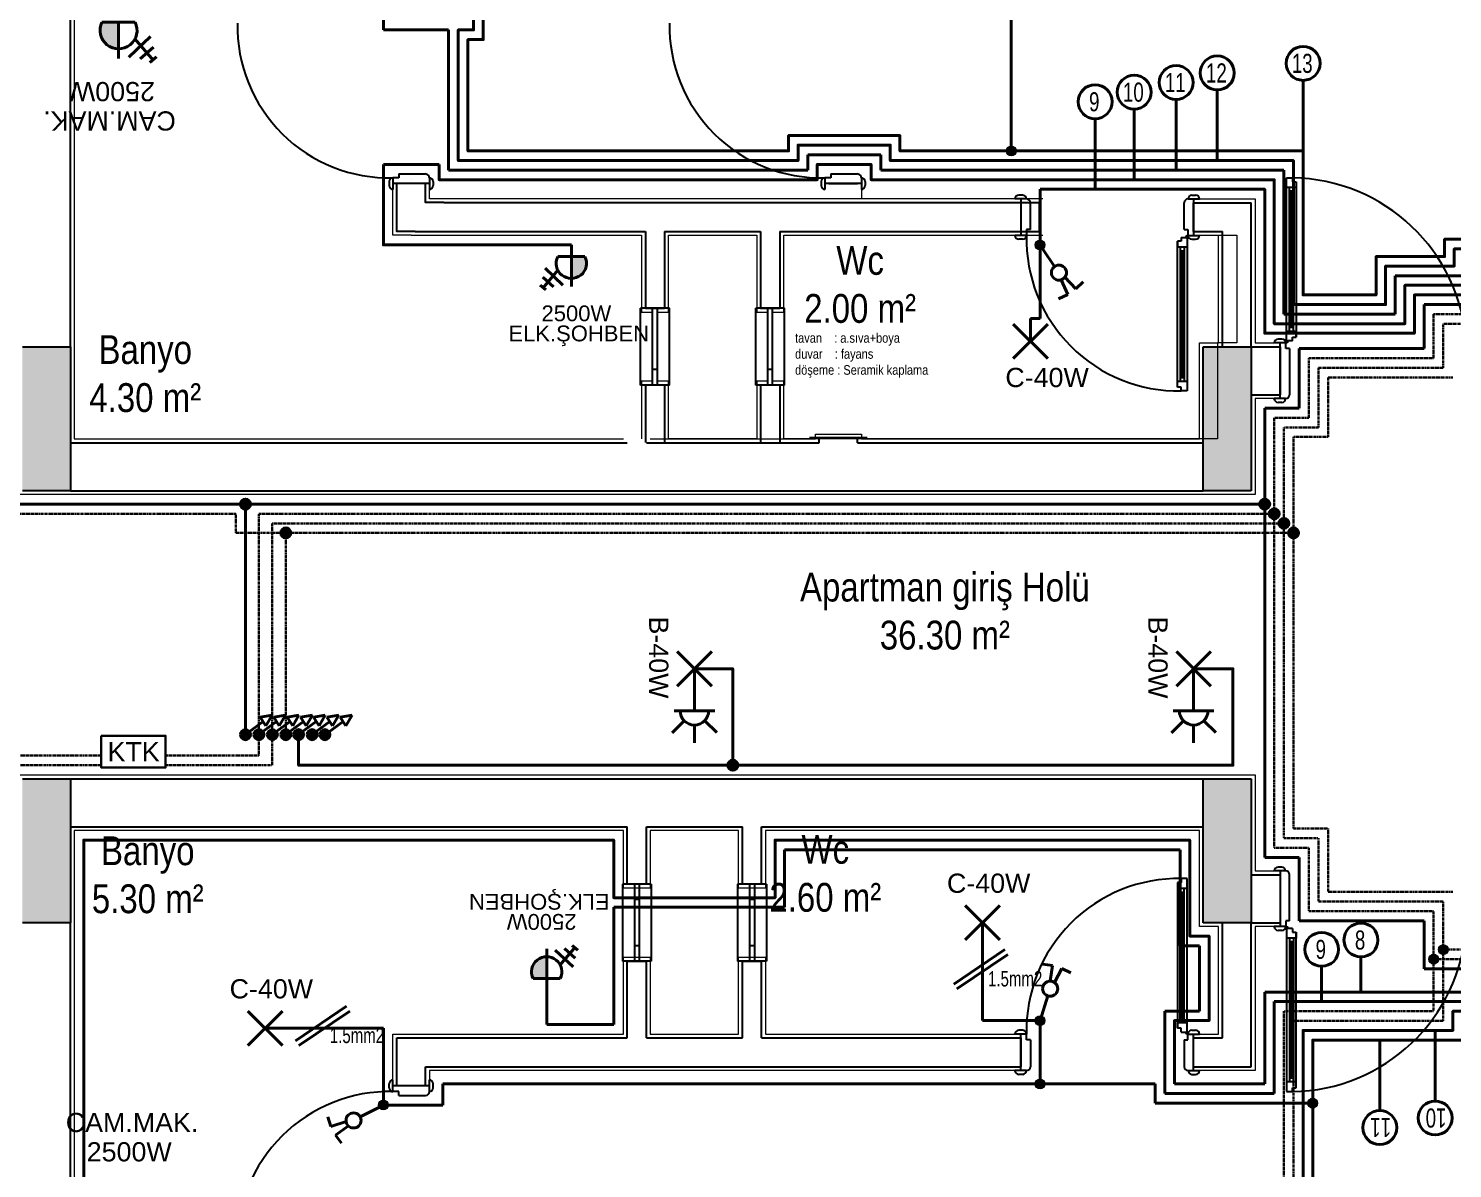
# Model space of a CAD drawing. Header units: metres. Extents: x 134072 to 172200, y 35728 to 38066.
# Drawn here: x 143586 to 144328, y 36656 to 37250 of the extents above; entities that cross this region are included whole.
import ezdxf
from ezdxf.enums import TextEntityAlignment as Align

# ---------------------------------------------------------------- set-up
doc = ezdxf.new("R2010")
doc.units = ezdxf.units.M
doc.linetypes.add('DASHED', pattern=[0.75, 0.5, -0.25])
for name, color, linetype in [('duvaR', 52, 'Continuous'), ('kapı', 129, 'Continuous'), ('Kolon', 175, 'Continuous'), ('pencere', 28, 'Continuous'), ('yazı', 7, 'Continuous')]:
    doc.layers.add(name, color=color, linetype=linetype)
for name, color, linetype, lineweight in [('m_kuvvetliakım', 1, 'Continuous', 40), ('m_topraklama', 3, 'Continuous', 40), ('m_zayıfakım', 2, 'DASHED', 30), ('SEMBOL', 140, 'Continuous', 20), ('sıva', 145, 'Continuous', 5), ('Tarama 13', 221, 'Continuous', 13)]:
    doc.layers.add(name, color=color, linetype=linetype, lineweight=lineweight)
doc.styles.add('omr', font='ARIALN.TTF', dxfattribs={"height": 20})
doc.styles.add('ROMANTUR', font='arial.ttf', dxfattribs={"width": 0.7})
doc.styles.add('style1', font='ARIALN.TTF')

# ---------------------------------------------------------------- blocks, each defined once
blk = doc.blocks.new('m-epriz')
at = {"layer": 'm_kuvvetliakım'}
blk.add_hatch(color=256, dxfattribs=at).paths.add_polyline_path([(0, 13.86), (0, 0), (8.65, 0, 0.554639)])
for p, q in [((-19.69, 18.01), (-16.24, 21)), ((-8.54, 8.68), (-18.17, 19.93)), ((-18.17, 13), (-11.25, 19.06)), ((-16.71, 7.38), (-5.34, 18.11)), ((0, 13.86), (0, 18.84)), ((0, 0), (0, 13.86)), ((8.65, 0), (-8.65, 0))]:
    blk.add_line(p, q, dxfattribs=at)
blk.add_arc((0, 4.23), 9.63, 333.94212, 206.05788, dxfattribs=at)
blk = doc.blocks.new('m-komutatör')
at = {"layer": 'm_kuvvetliakım', "color": 6}
for p, q in [((-24.8, 4), (-23.5, 12.1)), ((-12, 2), (-24.8, 4)), ((-12, -1.9), (-24.9, -4.1)), ((-24.9, -4.1), (-23.6, -12.2))]:
    blk.add_line(p, q, dxfattribs=at)
blk.add_circle((-6.2, 0), 6.17, dxfattribs=at)
blk = doc.blocks.new('m-J1')
at = {"layer": 'm_kuvvetliakım'}
for p, q in [((-9, -9), (9, 9)), ((-9, 9), (9, -9))]:
    blk.add_line(p, q, dxfattribs=at)
blk = doc.blocks.new('m-sensör')
at = {"layer": 'm_kuvvetliakım', "color": 4}
for p, q in [((-5.33, 5.32), (-11.54, 11.51)), ((-0.06, 0), (-0.06, 10.59)), ((-0.06, 0), (-0.06, -10.59)), ((-7.53, 0), (-16.78, 0)), ((-5.28, -5.35), (-11.41, -11.61))]:
    blk.add_line(p, q, dxfattribs=at)
blk.add_arc((-0.04, 0), 7.49, 90.2245, 269.7755, dxfattribs=at)
blk = doc.blocks.new('m-ktk')
at = {"layer": 'm_zayıfakım', "color": 2, "linetype": 'Continuous', "ltscale": 100}
blk.add_lwpolyline([(-16.74, 16.58), (16.74, 16.58), (16.74, 0), (-16.74, 0)], close=True, dxfattribs=at)
at = {"layer": 'm_zayıfakım', "color": 4, "linetype": 'Continuous', "ltscale": 100, "style": 'ROMANTUR', "flags": 8}
blk.add_attdef('KTK', text='', height=10, dxfattribs=at).set_placement((0.1, 3.33), align=Align.CENTER)
blk = doc.blocks.new('m-kuvvetok')
at = {"layer": 'm_kuvvetliakım'}
for p, q in [((0, 0), (6.78, 9.21)), ((10.22, 13.88), (4.66, 10.63)), ((4.66, 10.63), (9.04, 7.71)), ((9.04, 7.71), (10.22, 13.88))]:
    blk.add_line(p, q, dxfattribs=at)
blk = doc.blocks.new('m-kek')
at = {"layer": 'm_kuvvetliakım'}
h = blk.add_hatch(color=256, dxfattribs=at)
edge = h.paths.add_edge_path()
edge.add_arc((0, 0), 2.62, 0, 360)
blk.add_circle((0, 0), 2.62, dxfattribs=at)

msp = doc.modelspace()

# ---------------------------------------------------------------- hatches: boundary and pattern name
at = {"layer": 'SEMBOL'}
for points in [[(144095.56, 37186.53, -1), (144100.57, 37185.59, -1)], [(144110.56, 37137.53, -1), (144115.57, 37136.59, -1)], [(144320.51, 36770.06, 1), (144325.62, 36770.06, 1)], [(144315.51, 36765.06, 1), (144320.62, 36765.06, 1)], [(144115.33, 36734.22, 1), (144110.8, 36731.88, 1)], [(144115.33, 36701.23, 1), (144110.8, 36698.89, 1)], [(143768.63, 36689.83, 1), (143773.5, 36688.28, 1)], [(144257.33, 36691.23, 1), (144252.8, 36688.89, 1)]]:
    msp.add_hatch(color=1, dxfattribs=at).paths.add_polyline_path(points)
at = {"layer": 'Tarama 13'}
h = msp.add_hatch(dxfattribs=at)
h.set_pattern_fill('ANSI33,_O', color=256, scale=2)
h.set_pattern_definition([(45, (117464.424, 22063.553), (-8.980256, 8.980256), []), (45, (117473.405, 22063.553), (-8.980256, 8.980256), [6.35, -3.175])])
h.paths.add_polyline_path([(142808.07, 37659.06), (142778.07, 37659.06), (142778.07, 37599.06), (142808.07, 37599.06)])
h.paths.add_polyline_path([(143263.07, 37659.06), (143233.07, 37659.06), (143233.07, 37599.06), (143263.07, 37599.06)])
h.paths.add_polyline_path([(143608.07, 37784.06), (143583.07, 37784.06), (143583.07, 37609.06), (143608.07, 37609.06)])
h.paths.add_polyline_path([(144223.07, 37784.06), (144198.07, 37784.06), (144198.07, 37609.06), (144223.07, 37609.06)])
h.paths.add_polyline_path([(144223.07, 37329.06), (144193.07, 37329.06), (144193.07, 37269.06), (144223.07, 37269.06)])
h.paths.add_polyline_path([(144223.07, 37084.06), (144198.07, 37084.06), (144198.07, 37009.06), (144223.07, 37009.06)])
h.paths.add_polyline_path([(143608.07, 37084.06), (143583.07, 37084.06), (143583.07, 37009.06), (143608.07, 37009.06)])
h.paths.add_polyline_path([(143608.07, 37294.06), (143378.07, 37294.06), (143378.07, 37269.06), (143608.07, 37269.06)])
h.paths.add_polyline_path([(143263.07, 37084.06), (143088.07, 37084.06), (143088.07, 37059.06), (143263.07, 37059.06)])
h.paths.add_polyline_path([(142808.07, 37119.06), (142778.07, 37119.06), (142778.07, 37059.06), (142808.07, 37059.06)])
h.paths.add_polyline_path([(143608.07, 36859.06), (143583.07, 36859.06), (143583.07, 36784.06), (143608.07, 36784.06)])
h.paths.add_polyline_path([(143608.07, 36599.06), (143578.07, 36599.06), (143578.07, 36539.06), (143608.07, 36539.06)])
h.paths.add_polyline_path([(143608.07, 36259.06), (143583.07, 36259.06), (143583.07, 36084.06), (143608.07, 36084.06)])
h.paths.add_polyline_path([(143138.07, 36214.06), (143078.07, 36214.06), (143078.07, 36184.06), (143138.07, 36184.06)])
h.paths.add_polyline_path([(142808.07, 36244.06), (142778.07, 36244.06), (142778.07, 36184.06), (142808.07, 36184.06)])
h.paths.add_polyline_path([(142808.07, 36634.06), (142778.07, 36634.06), (142778.07, 36574.06), (142808.07, 36574.06)])
h.paths.add_polyline_path([(143138.07, 36599.06), (143078.07, 36599.06), (143078.07, 36569.06), (143138.07, 36569.06)])
h.paths.add_polyline_path([(144223.07, 36599.06), (144193.07, 36599.06), (144193.07, 36539.06), (144223.07, 36539.06)])
h.paths.add_polyline_path([(144223.07, 36259.06), (144198.07, 36259.06), (144198.07, 36084.06), (144223.07, 36084.06)])
h.paths.add_polyline_path([(144603.07, 36114.06), (144543.07, 36114.06), (144543.07, 36084.06), (144603.07, 36084.06)])
h.paths.add_polyline_path([(144573.07, 36599.06), (144543.07, 36599.06), (144543.07, 36539.06), (144573.07, 36539.06)])
h.paths.add_polyline_path([(144703.07, 36809.06), (144528.07, 36809.06), (144528.07, 36784.06), (144703.07, 36784.06)])
h.paths.add_polyline_path([(144223.07, 36859.06), (144198.07, 36859.06), (144198.07, 36784.06), (144223.07, 36784.06)])
h.paths.add_polyline_path([(145093.07, 36114.06), (145033.07, 36114.06), (145033.07, 36084.06), (145093.07, 36084.06)])
h.paths.add_polyline_path([(145193.07, 36599.06), (145068.07, 36599.06), (145068.07, 36574.06), (145193.07, 36574.06)])
h.paths.add_polyline_path([(145193.07, 36964.06), (145163.07, 36964.06), (145163.07, 36904.06), (145193.07, 36904.06)])
h.paths.add_polyline_path([(145193.07, 37294.06), (145068.07, 37294.06), (145068.07, 37269.06), (145193.07, 37269.06)])
h.paths.add_polyline_path([(144573.07, 37329.06), (144543.07, 37329.06), (144543.07, 37269.06), (144573.07, 37269.06)])
h.paths.add_polyline_path([(144703.07, 37084.06), (144528.07, 37084.06), (144528.07, 37059.06), (144703.07, 37059.06)])
h.paths.add_polyline_path([(145093.07, 37784.06), (145033.07, 37784.06), (145033.07, 37754.06), (145093.07, 37754.06)])
h.paths.add_polyline_path([(144603.07, 37784.06), (144543.07, 37784.06), (144543.07, 37754.06), (144603.07, 37754.06)])

# ---------------------------------------------------------------- linework, layer by layer
at = {"layer": 'duvaR'}
for p, q in [((143608.07, 37084.06), (143608.07, 37269.06)), ((144003.07, 37169.06), (144018.07, 37169.06)), ((143802.57, 37159.12), (143917.57, 37159.12)), ((143917.57, 37159.12), (143967.57, 37159.12)), ((143967.57, 37159.12), (144112.57, 37159.12)), ((144103.07, 37159.06), (144103.07, 37144.06)), ((144112.57, 37159.12), (144112.57, 37144.12)), ((144193.07, 37159.06), (144223.07, 37159.06)), ((144193.07, 37144.06), (144193.07, 37159.06)), ((144223.07, 37084.06), (144223.07, 37159.06)), ((143787.57, 37144.12), (143907.57, 37144.12)), ((143907.57, 37144.12), (143907.57, 37104.12)), ((143917.57, 37144.12), (143917.57, 37104.12)), ((143917.57, 37144.12), (143967.57, 37144.12)), ((143967.57, 37144.12), (143967.57, 37104.12)), ((143977.57, 37144.12), (143977.57, 37104.12)), ((143977.57, 37144.12), (144112.57, 37144.12)), ((144193.07, 37144.06), (144208.07, 37144.06)), ((144208.07, 37084.06), (144208.07, 37144.06)), ((143907.57, 37104.12), (143917.57, 37104.12)), ((143967.57, 37104.12), (143977.57, 37104.12)), ((144223.07, 37084.06), (144238.07, 37084.06)), ((144238.07, 37084.06), (144238.07, 37059.06)), ((143907.57, 37064.12), (143907.57, 37034.12)), ((143917.57, 37064.12), (143907.57, 37064.12)), ((143917.57, 37064.12), (143917.57, 37034.12)), ((143967.57, 37064.12), (143967.57, 37034.12)), ((143977.57, 37064.12), (143967.57, 37064.12)), ((143977.57, 37064.12), (143977.57, 37034.12)), ((144223.07, 37059.06), (144238.07, 37059.06)), ((143608.07, 37034.06), (143898.07, 37034.06)), ((143908.07, 37034.06), (143998.07, 37034.06)), ((143998.07, 37034.06), (143998.07, 37036.56)), ((143998.07, 37036.56), (144018.07, 37036.56)), ((144018.07, 37034.06), (144018.07, 37036.56)), ((144018.07, 37034.06), (144198.07, 37034.06)), ((143608.07, 37009.06), (143908.07, 37009.06)), ((143908.07, 37009.06), (144018.07, 37009.06)), ((144018.07, 37009.06), (144198.07, 37009.06)), ((143608.07, 36859.06), (143908.07, 36859.06)), ((143908.07, 36859.06), (143958.07, 36859.06)), ((143958.07, 36859.06), (144198.07, 36859.06)), ((143608.07, 36834.06), (143898.07, 36834.06)), ((143898.07, 36804.06), (143898.07, 36834.06)), ((143908.07, 36804.06), (143908.07, 36834.06)), ((143908.07, 36834.06), (143958.07, 36834.06)), ((143958.07, 36804.06), (143958.07, 36834.06)), ((143968.07, 36804.06), (143968.07, 36834.06)), ((143968.07, 36834.06), (144198.07, 36834.06)), ((144223.07, 36809.06), (144238.07, 36809.06)), ((144238.07, 36809.06), (144238.07, 36784.06)), ((143908.07, 36804.06), (143898.07, 36804.06)), ((143968.07, 36804.06), (143958.07, 36804.06)), ((143608.07, 36674.06), (143608.07, 36784.06)), ((144208.07, 36724.06), (144208.07, 36784.06)), ((144223.07, 36709.06), (144223.07, 36784.06)), ((144223.07, 36784.06), (144238.07, 36784.06)), ((143898.07, 36724.06), (143898.07, 36764.06)), ((143898.07, 36764.06), (143908.07, 36764.06)), ((143908.07, 36724.06), (143908.07, 36764.06)), ((143958.07, 36724.06), (143958.07, 36764.06)), ((143958.07, 36764.06), (143968.07, 36764.06)), ((143968.07, 36724.06), (143968.07, 36764.06)), ((143778.07, 36724.06), (143898.07, 36724.06)), ((143778.07, 36699.06), (143778.07, 36724.06)), ((143908.07, 36724.06), (143958.07, 36724.06)), ((143968.07, 36724.06), (144103.07, 36724.06)), ((144103.07, 36724.06), (144103.07, 36709.06)), ((144193.07, 36724.06), (144208.07, 36724.06)), ((144193.07, 36709.06), (144193.07, 36724.06)), ((143793.07, 36709.06), (143908.07, 36709.06)), ((143793.07, 36699.06), (143793.07, 36709.06)), ((143908.07, 36709.06), (143958.07, 36709.06)), ((143958.07, 36709.06), (144103.07, 36709.06)), ((144193.07, 36709.06), (144223.07, 36709.06)), ((143793.07, 36699.06), (143778.07, 36699.06)), ((143608.07, 36599.06), (143608.07, 36674.06))]:
    msp.add_line(p, q, dxfattribs=at)
for points in [[(143778.07, 37172.06), (143778.07, 37172.08)], [(143787.57, 37144.12), (143778.07, 37144.12), (143778.07, 37169.06)], [(143802.57, 37159.12), (143793.07, 37159.12), (143793.07, 37169.06)]]:
    msp.add_lwpolyline(points, dxfattribs=at)
at = {"layer": 'kapı'}
for p, q in [((143779.07, 37172.06), (143776.07, 37172.06)), ((143776.07, 37172.06), (143776.07, 37165.93)), ((143779.07, 37174.06), (143793.07, 37174.06)), ((143779.07, 37174.06), (143779.07, 37172.06)), ((143795.07, 37171.93), (143795.07, 37165.93)), ((144004.07, 37172.06), (144001.07, 37172.06)), ((144001.07, 37172.06), (144001.07, 37165.93)), ((144004.07, 37174.06), (144018.07, 37174.06)), ((144004.07, 37174.06), (144004.07, 37172.06)), ((144020.07, 37171.93), (144020.07, 37165.93)), ((144241.51, 37172.03), (144244.51, 37172.03)), ((144241.51, 37087.07), (144241.51, 37172.03)), ((144244.51, 37172.03), (144244.51, 37170.03)), ((143774.07, 37170.06), (143774.07, 37168.06)), ((143795.07, 37169.06), (143776.07, 37169.06)), ((143797.06, 37170.06), (143797.06, 37168.06)), ((143999.07, 37170.06), (143999.07, 37168.06)), ((144020.07, 37169.06), (144001.07, 37169.06)), ((144022.06, 37170.06), (144022.06, 37168.06)), ((144246.51, 37167.03), (144241.51, 37167.03)), ((144243.01, 37092.07), (144243.01, 37167.03)), ((144245.01, 37165.03), (144243.01, 37165.03)), ((144244.01, 37094.02), (144244.01, 37165.03)), ((144244.51, 37170.03), (144246.51, 37170.03)), ((144245.01, 37092.07), (144245.01, 37167.03)), ((144246.51, 37170.03), (144246.51, 37167.03)), ((144246.51, 37170.03), (144246.51, 37089.07)), ((144105.94, 37161.06), (144099.94, 37161.06)), ((144104.07, 37163.05), (144102.06, 37163.05)), ((144103.07, 37161.06), (144103.07, 37142.06)), ((144108.07, 37145.06), (144108.07, 37159.06)), ((144188.07, 37145.06), (144188.07, 37159.06)), ((144190.19, 37161.06), (144196.19, 37161.06)), ((144192.07, 37163.05), (144194.07, 37163.05)), ((144193.07, 37161.06), (144193.07, 37142.06)), ((144106.07, 37142.06), (144099.94, 37142.06)), ((144106.07, 37145.06), (144106.07, 37142.06)), ((144108.07, 37145.06), (144106.07, 37145.06)), ((144188.07, 37145.06), (144190.07, 37145.06)), ((144190.07, 37145.06), (144190.07, 37142.06)), ((144190.07, 37142.06), (144196.19, 37142.06)), ((144104.07, 37140.06), (144102.06, 37140.06)), ((144184.62, 37139.04), (144184.62, 37136.04)), ((144186.62, 37139.04), (144184.62, 37139.04)), ((144184.62, 37063.08), (144184.62, 37139.04)), ((144184.62, 37136.04), (144189.62, 37136.04)), ((144186.12, 37136.04), (144186.12, 37066.08)), ((144186.62, 37141.04), (144189.62, 37141.04)), ((144186.62, 37141.04), (144186.62, 37139.04)), ((144188.12, 37136.04), (144188.12, 37066.08)), ((144189.62, 37141.04), (144189.62, 37061.08)), ((144192.07, 37140.06), (144194.07, 37140.06)), ((144186.12, 37134.09), (144188.12, 37134.09)), ((144187.12, 37134.09), (144187.12, 37068.08)), ((144246.51, 37092.07), (144241.51, 37092.07)), ((144245.01, 37094.02), (144243.01, 37094.02)), ((144246.51, 37089.07), (144246.51, 37092.07)), ((144241.07, 37086.06), (144234.94, 37086.06)), ((144239.07, 37088.05), (144237.06, 37088.05)), ((144238.07, 37057.06), (144238.07, 37086.06)), ((144241.07, 37083.06), (144241.07, 37086.06)), ((144243.07, 37083.06), (144241.07, 37083.06)), ((144244.51, 37087.07), (144241.51, 37087.07)), ((144243.07, 37083.06), (144243.07, 37059.06)), ((144244.51, 37089.07), (144246.51, 37089.07)), ((144244.51, 37087.07), (144244.51, 37089.07)), ((144186.12, 37068.08), (144188.12, 37068.08)), ((144184.62, 37066.08), (144189.62, 37066.08)), ((144184.62, 37063.08), (144184.62, 37066.08)), ((144186.62, 37063.08), (144184.62, 37063.08)), ((144186.62, 37061.08), (144186.62, 37063.08)), ((144189.62, 37061.08), (144186.62, 37061.08)), ((144240.94, 37057.06), (144234.94, 37057.06)), ((144239.07, 37055.06), (144237.06, 37055.06)), ((144240.94, 36811.06), (144234.94, 36811.06)), ((144239.07, 36813.05), (144237.06, 36813.05)), ((144238.07, 36811.06), (144238.07, 36782.06)), ((144243.07, 36785.06), (144243.07, 36809.06)), ((144184.62, 36805.03), (144184.62, 36802.03)), ((144186.62, 36805.03), (144184.62, 36805.03)), ((144184.62, 36805.03), (144184.62, 36729.07)), ((144184.62, 36802.03), (144189.62, 36802.03)), ((144186.12, 36732.07), (144186.12, 36802.03)), ((144189.62, 36807.03), (144186.62, 36807.03)), ((144186.62, 36807.03), (144186.62, 36805.03)), ((144188.12, 36732.07), (144188.12, 36802.03)), ((144189.62, 36727.07), (144189.62, 36807.03)), ((144186.12, 36800.03), (144188.12, 36800.03)), ((144187.12, 36734.02), (144187.12, 36800.03)), ((144241.07, 36782.06), (144234.94, 36782.06)), ((144239.07, 36780.06), (144237.06, 36780.06)), ((144241.07, 36785.06), (144241.07, 36782.06)), ((144243.07, 36785.06), (144241.07, 36785.06)), ((144244.51, 36781.04), (144241.51, 36781.04)), ((144241.51, 36781.04), (144241.51, 36696.08)), ((144244.51, 36781.04), (144244.51, 36779.04)), ((144244.51, 36779.04), (144246.51, 36779.04)), ((144246.51, 36779.04), (144246.51, 36776.04)), ((144246.51, 36698.08), (144246.51, 36779.04)), ((144246.51, 36776.04), (144241.51, 36776.04)), ((144243.01, 36776.04), (144243.01, 36701.08)), ((144245.01, 36774.09), (144243.01, 36774.09)), ((144244.01, 36774.09), (144244.01, 36703.08)), ((144245.01, 36776.04), (144245.01, 36701.08)), ((144186.12, 36734.02), (144188.12, 36734.02)), ((144104.07, 36728.05), (144102.06, 36728.05)), ((144184.62, 36732.07), (144189.62, 36732.07)), ((144184.62, 36729.07), (144184.62, 36732.07)), ((144186.62, 36729.07), (144184.62, 36729.07)), ((144186.62, 36727.07), (144186.62, 36729.07)), ((144186.62, 36727.07), (144189.62, 36727.07)), ((144192.07, 36728.05), (144194.07, 36728.05)), ((144106.07, 36726.06), (144099.94, 36726.06)), ((144103.07, 36707.06), (144103.07, 36726.06)), ((144106.07, 36723.06), (144106.07, 36726.06)), ((144108.07, 36723.06), (144106.07, 36723.06)), ((144108.07, 36723.06), (144108.07, 36709.06)), ((144188.07, 36723.06), (144188.07, 36709.06)), ((144188.07, 36723.06), (144190.07, 36723.06)), ((144190.07, 36723.06), (144190.07, 36726.06)), ((144190.07, 36726.06), (144196.19, 36726.06)), ((144193.07, 36707.06), (144193.07, 36726.06)), ((144105.94, 36707.06), (144099.94, 36707.06)), ((144104.07, 36705.06), (144102.06, 36705.06)), ((144190.19, 36707.06), (144196.19, 36707.06)), ((144192.07, 36705.06), (144194.07, 36705.06)), ((143774.07, 36698.06), (143774.07, 36700.06)), ((143776.07, 36696.06), (143776.07, 36702.18)), ((143795.07, 36699.06), (143776.07, 36699.06)), ((143795.07, 36696.18), (143795.07, 36702.18)), ((143797.06, 36698.06), (143797.06, 36700.06)), ((144246.51, 36701.08), (144241.51, 36701.08)), ((144245.01, 36703.08), (144243.01, 36703.08)), ((144244.51, 36696.08), (144244.51, 36698.08)), ((144244.51, 36698.08), (144246.51, 36698.08)), ((144246.51, 36698.08), (144246.51, 36701.08)), ((143779.07, 36696.06), (143776.07, 36696.06)), ((143779.07, 36694.06), (143779.07, 36696.06)), ((143779.07, 36694.06), (143793.07, 36694.06)), ((144241.51, 36696.08), (144244.51, 36696.08))]:
    msp.add_line(p, q, dxfattribs=at)
for centre in [(144189.62, 37141.54), (144241.51, 37086.57), (144241.51, 36781.54), (144189.62, 36726.57)]:
    msp.add_circle(centre, 0.5, dxfattribs=at)
for centre, radius, start, end in [((143774.09, 37251.04), 79.01, 178.8629, 271.43388), ((143999.09, 37251.04), 79.01, 178.8629, 271.43388), ((143776.07, 37170.06), 2, 90.11309, 180), ((143792.88, 37171.88), 2.19, 1.41846, 85.0939), ((143795.06, 37169.92), 2.01, 3.80311, 89.79765), ((144001.07, 37170.06), 2, 90.11309, 180), ((144017.88, 37171.88), 2.19, 1.41846, 85.0939), ((144020.06, 37169.92), 2.01, 3.80311, 89.79765), ((144243.22, 37079.99), 92.05, 3.7788, 89.19467), ((143776.23, 37168.09), 2.16, 180.82478, 265.59734), ((143794.9, 37168.09), 2.16, 274.40532, 359.17263), ((144001.23, 37168.09), 2.16, 180.82478, 265.59734), ((144019.9, 37168.09), 2.16, 274.40532, 359.17263), ((144102.1, 37160.89), 2.16, 90.82737, 175.59468), ((144103.93, 37161.05), 2.01, 0.20235, 86.19689), ((144105.89, 37158.87), 2.19, 4.9061, 88.58154), ((144190.25, 37158.87), 2.19, 91.41846, 175.0939), ((144192.2, 37161.05), 2.01, 93.80311, 179.79765), ((144194.04, 37160.89), 2.16, 4.40532, 89.17263), ((144102.1, 37142.22), 2.16, 184.40266, 269.17522), ((144104.07, 37142.06), 2, 270, 359.88691), ((144185.05, 37140.08), 79.01, 178.56612, 271.1371), ((144192.07, 37142.06), 2, 180.11309, 270), ((144194.04, 37142.22), 2.16, 270.82478, 355.59734), ((144237.1, 37085.89), 2.16, 90.82478, 175.59734), ((144239.07, 37086.05), 2, 0.11309, 90), ((144237.1, 37057.22), 2.16, 184.40532, 269.17263), ((144238.93, 37057.06), 2.01, 273.80311, 359.79765), ((144240.89, 37059.24), 2.19, 271.41846, 355.0939), ((144237.1, 36810.89), 2.16, 90.82737, 175.59468), ((144238.93, 36811.05), 2.01, 0.20235, 86.19689), ((144240.89, 36808.87), 2.19, 4.9061, 88.58154), ((144185.05, 36728.03), 79.01, 88.8629, 181.43388), ((144237.1, 36782.22), 2.16, 184.40266, 269.17522), ((144239.07, 36782.06), 2, 270, 359.88691), ((144243.22, 36788.12), 92.05, 270.80533, 356.2212), ((144102.1, 36725.89), 2.16, 90.82478, 175.59734), ((144104.07, 36726.05), 2, 0.11309, 90), ((144192.07, 36726.05), 2, 90, 179.88691), ((144194.04, 36725.89), 2.16, 4.40266, 89.17522), ((144102.1, 36707.22), 2.16, 184.40532, 269.17263), ((144103.93, 36707.06), 2.01, 273.80311, 359.79765), ((144105.89, 36709.24), 2.19, 271.41846, 355.0939), ((144190.25, 36709.24), 2.19, 184.9061, 268.58154), ((144192.2, 36707.06), 2.01, 180.20235, 266.19689), ((144194.04, 36707.22), 2.16, 270.82737, 355.59468), ((143776.23, 36700.03), 2.16, 94.40266, 179.17522), ((143776.07, 36698.06), 2, 180, 269.88691), ((143794.9, 36700.03), 2.16, 0.82737, 85.59468), ((143795.06, 36698.19), 2.01, 270.20235, 356.19689), ((143774.09, 36617.07), 79.01, 88.56612, 181.1371), ((143792.88, 36696.24), 2.19, 274.9061, 358.58154)]:
    msp.add_arc(centre, radius, start, end, dxfattribs=at)
at = {"layer": 'Kolon'}
for p, q in [((143583.07, 37084.06), (143608.07, 37084.06)), ((143608.07, 37084.06), (143608.07, 37009.06)), ((144198.07, 37009.06), (144198.07, 37084.06)), ((144198.07, 37084.06), (144223.07, 37084.06)), ((144223.07, 37084.06), (144223.07, 37009.06)), ((143608.07, 37009.06), (143583.07, 37009.06)), ((144223.07, 37009.06), (144198.07, 37009.06)), ((143583.07, 36859.06), (143608.07, 36859.06)), ((143608.07, 36859.06), (143608.07, 36784.06)), ((144198.07, 36784.06), (144198.07, 36859.06)), ((144198.07, 36859.06), (144223.07, 36859.06)), ((144223.07, 36859.06), (144223.07, 36784.06)), ((143608.07, 36784.06), (143583.07, 36784.06)), ((144223.07, 36784.06), (144198.07, 36784.06))]:
    msp.add_line(p, q, dxfattribs=at)
at = {"layer": 'm_kuvvetliakım', "color": 5}
for p, q in [((144098.07, 37291.06), (144098.07, 37186.06)), ((144205.37, 37217.82), (144205.37, 37181.06)), ((144250.07, 37222.82), (144250.07, 37186.06)), ((144183.96, 37212.82), (144183.96, 37176.06)), ((144141.76, 37202.82), (144141.76, 37166.06)), ((144162.12, 37207.82), (144162.12, 37171.06)), ((144113.07, 37137.06), (144113.07, 37166.06)), ((144113.07, 37137.06), (144110.51, 37137.06)), ((144113.07, 37134.5), (144113.07, 37098.82)), ((144113.07, 37098.82), (144108.07, 37098.82)), ((144108.07, 37098.82), (144108.07, 37086.86)), ((144083.07, 36733.05), (144083.07, 36784.06)), ((144094.66, 36770.03), (144068.1, 36752.05)), ((144096.35, 36767.55), (144069.79, 36749.56)), ((144280.22, 36766.2), (144280.22, 36747.81)), ((144259.74, 36761.33), (144259.74, 36742.95)), ((143751.86, 36740.53), (143725.3, 36722.55)), ((143753.55, 36738.05), (143726.99, 36720.06)), ((143709.47, 36729.06), (143771.07, 36729.06)), ((143771.07, 36689.06), (143771.07, 36729.06)), ((144102.06, 36733.05), (144083.07, 36733.05)), ((144113.07, 36733.05), (144102.06, 36733.05)), ((144113.07, 36733.05), (144113.07, 36700.06)), ((144318.87, 36691.18), (144318.87, 36727.95)), ((144290, 36686.18), (144290, 36722.95)), ((143802.06, 36689.06), (143802.06, 36700.06)), ((144113.07, 36700.06), (143802.06, 36700.06)), ((144173.07, 36700.06), (144113.07, 36700.06)), ((144173.07, 36700.06), (144173.07, 36690.06)), ((144173.07, 36690.06), (144255.07, 36690.06)), ((143771.07, 36689.06), (143802.06, 36689.06))]:
    msp.add_line(p, q, dxfattribs=at)
at = {"layer": 'm_kuvvetliakım'}
for p, q in [((143771.07, 37262.06), (143771.07, 37249.06)), ((143771.07, 37249.06), (143805.07, 37249.06)), ((143771.07, 37179.06), (143800.07, 37179.06)), ((143805.07, 37176.06), (143805.07, 37179.06)), ((144030.07, 37184.06), (143992.07, 37184.06)), ((143992.07, 37184.06), (143992.07, 37176.06)), ((144030.07, 37176.06), (144030.07, 37184.06)), ((143992.07, 37176.06), (143805.07, 37176.06)), ((144191.07, 37176.06), (144030.07, 37176.06)), ((144240.07, 37176.06), (144191.07, 37176.06)), ((144240.07, 37101.06), (144240.07, 37176.06)), ((144333.77, 37121.06), (144298.07, 37121.06)), ((144298.07, 37121.06), (144298.07, 37101.06)), ((144313.07, 37106.06), (144313.07, 37083.06)), ((144298.07, 37101.06), (144240.07, 37101.06)), ((144248.07, 37083.06), (144248.07, 37052.06)), ((144248.07, 37083.06), (144313.07, 37083.06)), ((144248.07, 37052.06), (144230.07, 37052.06)), ((144230.07, 37052.06), (144230.07, 37002.06)), ((143725.94, 37002.06), (144230.07, 37002.06)), ((144230.07, 36866.06), (144230.07, 36818.05)), ((143980.07, 36792.06), (143980.07, 36822.06)), ((143980.07, 36822.06), (144186.07, 36822.06)), ((144186.07, 36822.06), (144186.07, 36772.06)), ((144230.07, 36818.05), (144248.07, 36818.05)), ((144248.07, 36818.05), (144248.07, 36785.06)), ((143891.07, 36792.06), (143956.07, 36792.06)), ((143891.07, 36792.06), (143891.07, 36731.06)), ((143956.07, 36792.06), (143980.07, 36792.06)), ((144248.07, 36785.06), (144313.07, 36785.06)), ((144313.07, 36760.06), (144313.07, 36785.06)), ((144186.07, 36772.06), (144196.07, 36772.06)), ((144196.07, 36772.06), (144196.07, 36738.05)), ((144313.07, 36760.06), (144385.78, 36760.06)), ((143856.13, 36754.96), (143856.13, 36731.06)), ((144230.07, 36747.81), (144230.07, 36700.06)), ((144348.77, 36747.81), (144230.07, 36747.81)), ((144235.07, 36742.95), (144235.07, 36695.06)), ((144353.77, 36742.95), (144235.07, 36742.95)), ((144196.07, 36738.05), (144178.07, 36738.05)), ((144178.07, 36738.05), (144178.07, 36695.06)), ((143856.13, 36731.06), (143891.07, 36731.06)), ((144183.07, 36700.06), (144230.07, 36700.06)), ((144178.07, 36695.06), (144235.07, 36695.06))]:
    msp.add_line(p, q, dxfattribs=at)
at = {"layer": 'm_kuvvetliakım', "color": 6}
for p, q in [((144120.68, 37125.92), (144114.51, 37134.95)), ((144117.17, 36745.91), (144113.07, 36733.05)), ((143759.07, 36682.87), (143771.07, 36689.06))]:
    msp.add_line(p, q, dxfattribs=at)
at = {"layer": 'm_kuvvetliakım', "color": 4}
for p, q in [((143933.07, 36894.48), (143933.07, 36916.3)), ((144193.06, 36894.48), (144193.06, 36916.3))]:
    msp.add_line(p, q, dxfattribs=at)
at = {"layer": 'm_kuvvetliakım'}
for points in [[(143620.07, 37291.06), (143804.94, 37291.06), (143818.07, 37291.06), (143818.07, 37269.06), (143818.07, 37249.06), (143810.07, 37249.06), (143810.07, 37181.06), (143987.07, 37181.06), (143987.07, 37189.06), (144035.07, 37189.06), (144035.07, 37181.06), (144098.07, 37181.06), (144191.07, 37181.06), (144245.07, 37181.06), (144245.07, 37106.06), (144293.07, 37106.06), (144293.07, 37126.06), (144328.77, 37126.06), (144328.77, 37135.01), (144363.77, 37135.01), (144363.77, 37120.01)], [(143805.07, 37179.06), (143805.07, 37249.06)], [(143868.97, 37137.12), (143771.07, 37137.12), (143771.07, 37179.06)], [(144353.77, 37120.01), (144353.77, 37125.01), (144338.77, 37125.01), (144338.77, 37116.06), (144303.07, 37116.06), (144303.07, 37096.06), (144235.07, 37096.06), (144235.07, 37171.06), (144191.07, 37171.06), (144025.07, 37171.06), (144025.07, 37179.06), (143997.07, 37179.06), (143997.07, 37171.06), (143800.07, 37171.06), (143800.07, 37179.06)], [(143868.97, 37137.12), (143868.97, 37130.98)], [(144385.78, 37106.06), (144313.07, 37106.06)], [(143696.61, 37002.06), (143415.07, 37002.06)], [(143699.24, 36884.62), (143699.24, 37002.06), (143725.94, 37002.06)], [(144230.07, 36999.43), (144230.07, 36866.06)], [(143615.07, 36606.06), (143615.07, 36674.06), (143615.07, 36784.06), (143615.07, 36827.06), (143891.07, 36827.06), (143891.07, 36797.06), (143956.07, 36797.06), (143975.07, 36797.06), (143975.07, 36827.06), (144191.07, 36827.06), (144191.07, 36777.06), (144201.07, 36777.06), (144201.07, 36733.05), (144183.07, 36733.05), (144183.07, 36700.06)], [(144358.77, 36742.95), (144358.77, 36737.95), (144328.07, 36737.95), (144328.07, 36727.95), (144250.07, 36727.95), (144250.07, 36611.06), (144223.07, 36611.06), (144193.07, 36611.06), (143963.07, 36611.06)]]:
    msp.add_lwpolyline(points, dxfattribs=at)
at = {"layer": 'm_kuvvetliakım', "color": 5}
for points in [[(143744.07, 37296.06), (143804.94, 37296.06), (143823.07, 37296.06), (143823.07, 37269.06), (143823.07, 37244.06), (143815.07, 37244.06), (143815.07, 37186.06), (143982.07, 37186.06), (143982.07, 37194.06), (144040.07, 37194.06), (144040.07, 37186.06), (144098.07, 37186.06), (144191.07, 37186.06), (144250.07, 37186.06), (144250.07, 37111.06), (144288.07, 37111.06), (144288.07, 37131.06), (144323.77, 37131.06), (144323.77, 37140.01), (144368.77, 37140.01), (144368.77, 37120.01)], [(144113.07, 37166.06), (144230.07, 37166.06), (144230.07, 37091.06), (144308.07, 37091.06), (144308.07, 37111.06), (144343.77, 37111.06), (144343.77, 37120.01), (144348.77, 37120.01)], [(143726.94, 36879.37), (143726.94, 36866.06), (144213.49, 36866.06), (144213.49, 36916.3), (144193.06, 36916.3)], [(143933.07, 36916.3), (143953.07, 36916.3), (143953.07, 36866.06)], [(144363.77, 36742.95), (144363.77, 36732.95), (144333.07, 36732.95), (144333.07, 36722.95), (144255.07, 36722.95), (144255.07, 36606.06), (144223.07, 36606.06), (144193.07, 36606.06), (144023.07, 36606.06)]]:
    msp.add_lwpolyline(points, dxfattribs=at)
for centre in [(144250.07, 37231.67), (144205.37, 37226.67), (144162.12, 37216.67), (144183.96, 37221.67), (144141.76, 37211.67), (144259.74, 36770.18), (144280.22, 36775.04), (144318.87, 36682.33), (144290, 36677.33)]:
    msp.add_circle(centre, 8.85, dxfattribs=at)
at = {"layer": 'm_zayıfakım', "color": 30}
for p, q in [((144318.07, 37101.06), (144318.07, 37078.06)), ((144253.07, 37078.06), (144253.07, 37047.06)), ((144253.07, 37078.06), (144318.07, 37078.06)), ((144235.07, 37057.06), (144235.07, 37056.48)), ((144253.07, 37047.06), (144235.07, 37047.06)), ((144235.07, 37047.06), (144235.07, 36997.06)), ((143706.24, 36997.06), (144235.07, 36997.06)), ((144235.07, 36871.06), (144235.07, 36823.05)), ((143624.15, 36866.06), (143576.07, 36866.06)), ((144235.07, 36823.05), (144253.07, 36823.05)), ((144253.07, 36823.05), (144253.07, 36790.06)), ((144253.07, 36790.06), (144318.07, 36790.06)), ((144318.07, 36767.61), (144318.07, 36790.06)), ((144318.07, 36765.06), (144318.07, 36737.95)), ((144320.62, 36765.06), (144666.07, 36765.06)), ((144240.07, 36737.95), (144240.07, 36621.06)), ((144318.07, 36737.95), (144240.07, 36737.95))]:
    msp.add_line(p, q, dxfattribs=at)
at = {"layer": 'm_zayıfakım'}
for p, q in [((144323.07, 37096.06), (144323.07, 37073.06)), ((144258.07, 37073.06), (144258.07, 37042.06)), ((144258.07, 37073.06), (144323.07, 37073.06)), ((144258.07, 37042.06), (144240.07, 37042.06)), ((144240.07, 37042.06), (144240.07, 36992.06)), ((143713.24, 36992.06), (144240.07, 36992.06)), ((144240.07, 36876.06), (144240.07, 36828.05)), ((143624.15, 36871.06), (143571.07, 36871.06)), ((143657.63, 36866.06), (143713.24, 36866.06)), ((144240.07, 36828.05), (144258.07, 36828.05)), ((144258.07, 36828.05), (144258.07, 36795.06)), ((144258.07, 36795.06), (144323.07, 36795.06)), ((144323.07, 36772.61), (144323.07, 36795.06)), ((144245.07, 36732.95), (144245.07, 36616.06))]:
    msp.add_line(p, q, dxfattribs=at)
at = {"layer": 'm_zayıfakım', "color": 3}
for p, q in [((144263.07, 37068.06), (144263.07, 37037.06)), ((144263.07, 37068.06), (144328.07, 37068.06)), ((144263.07, 37037.06), (144245.07, 37037.06)), ((144245.07, 37037.06), (144245.07, 36987.06)), ((143694.24, 36987.06), (143694.24, 36997.06)), ((143720.24, 36987.06), (144245.07, 36987.06)), ((144245.07, 36883.68), (144245.07, 36833.05)), ((144245.07, 36833.05), (144263.07, 36833.05)), ((144263.07, 36833.05), (144263.07, 36800.06)), ((144263.07, 36800.06), (144328.07, 36800.06))]:
    msp.add_line(p, q, dxfattribs=at)
at = {"layer": 'm_zayıfakım', "color": 2}
for p, q in [((144323.07, 36770.06), (144323.07, 36732.95)), ((144323.07, 36732.95), (144245.07, 36732.95))]:
    msp.add_line(p, q, dxfattribs=at)
at = {"layer": 'm_zayıfakım', "color": 30}
for points in [[(144715.07, 37101.06), (144318.07, 37101.06)], [(143706.24, 36884.62), (143706.24, 36997.06)], [(144235.07, 36997.06), (144235.07, 36997.06)], [(144235.07, 36871.06), (144235.07, 36994.43)], [(143657.63, 36871.06), (143706.24, 36871.06), (143706.24, 36879.37)]]:
    msp.add_lwpolyline(points, dxfattribs=at)
at = {"layer": 'm_zayıfakım'}
for points in [[(144710.07, 37096.06), (144323.07, 37096.06)], [(143713.24, 36884.62), (143713.24, 36992.06)], [(144240.07, 36992.06), (144240.07, 36992.06)], [(144240.07, 36876.06), (144240.07, 36989.43)], [(143713.24, 36866.06), (143713.24, 36879.37)], [(144325.62, 36770.06), (144671.07, 36770.06), (144671.07, 36601.06)]]:
    msp.add_lwpolyline(points, dxfattribs=at)
at = {"layer": 'm_zayıfakım', "color": 3}
for points in [[(143694.24, 36997.06), (143420.07, 36997.06)], [(143717.61, 36987.06), (143694.24, 36987.06)], [(143720.24, 36884.62), (143720.24, 36987.06)], [(144245.07, 36883.68), (144245.07, 36987.06)]]:
    msp.add_lwpolyline(points, dxfattribs=at)
at = {"layer": 'pencere'}
for p, q in [((143905.07, 37064.12), (143905.07, 37104.12)), ((143911.82, 37104.12), (143905.07, 37104.12)), ((143911.32, 37064.12), (143911.32, 37104.12)), ((143913.32, 37104.12), (143911.82, 37104.12)), ((143920.07, 37104.12), (143913.32, 37104.12)), ((143913.82, 37064.12), (143913.82, 37104.12)), ((143920.07, 37064.12), (143920.07, 37104.12)), ((143965.07, 37064.12), (143965.07, 37104.12)), ((143971.82, 37104.12), (143965.07, 37104.12)), ((143971.32, 37064.12), (143971.32, 37104.12)), ((143973.32, 37104.12), (143971.82, 37104.12)), ((143980.07, 37104.12), (143973.32, 37104.12)), ((143973.82, 37064.12), (143973.82, 37104.12)), ((143980.07, 37064.12), (143980.07, 37104.12)), ((143913.82, 37072.12), (143911.32, 37072.12)), ((143973.82, 37072.12), (143971.32, 37072.12)), ((143911.82, 37064.12), (143905.07, 37064.12)), ((143913.32, 37064.12), (143911.82, 37064.12)), ((143920.07, 37064.12), (143913.32, 37064.12)), ((143971.82, 37064.12), (143965.07, 37064.12)), ((143973.32, 37064.12), (143971.82, 37064.12)), ((143980.07, 37064.12), (143973.32, 37064.12)), ((144006.57, 37036.56), (143993.07, 37036.56)), ((144009.57, 37036.56), (144006.57, 37036.56)), ((144023.07, 37036.56), (144009.57, 37036.56)), ((143902.32, 36804.06), (143895.57, 36804.06)), ((143895.57, 36804.06), (143895.57, 36764.06)), ((143901.82, 36804.06), (143901.82, 36764.06)), ((143903.82, 36804.06), (143902.32, 36804.06)), ((143910.57, 36804.06), (143903.82, 36804.06)), ((143904.32, 36804.06), (143904.32, 36764.06)), ((143910.57, 36804.06), (143910.57, 36764.06)), ((143962.32, 36804.06), (143955.57, 36804.06)), ((143955.57, 36804.06), (143955.57, 36764.06)), ((143961.82, 36804.06), (143961.82, 36764.06)), ((143963.82, 36804.06), (143962.32, 36804.06)), ((143970.57, 36804.06), (143963.82, 36804.06)), ((143964.32, 36804.06), (143964.32, 36764.06)), ((143970.57, 36804.06), (143970.57, 36764.06)), ((143904.32, 36796.06), (143901.82, 36796.06)), ((143964.32, 36796.06), (143961.82, 36796.06)), ((143904.32, 36772.06), (143901.82, 36772.06)), ((143964.32, 36772.06), (143961.82, 36772.06)), ((143902.32, 36764.06), (143895.57, 36764.06)), ((143903.82, 36764.06), (143902.32, 36764.06)), ((143910.57, 36764.06), (143903.82, 36764.06)), ((143962.32, 36764.06), (143955.57, 36764.06)), ((143963.82, 36764.06), (143962.32, 36764.06)), ((143970.57, 36764.06), (143963.82, 36764.06))]:
    msp.add_line(p, q, dxfattribs=at)
for centre in [(143963.07, 37099.06), (143888.07, 36784.06), (143948.07, 36784.06)]:
    msp.add_circle(centre, 0, dxfattribs=at)
at = {"layer": 'SEMBOL', "color": 1}
for centre in [(144098.07, 37186.06), (144113.07, 37137.06), (144323.07, 36770.06), (144318.07, 36765.06), (144113.07, 36733.05), (144113.07, 36700.06), (143771.07, 36689.06), (144255.07, 36690.06)]:
    msp.add_circle(centre, 2.55, dxfattribs=at)
at = {"layer": 'sıva'}
for p, q in [((143610.07, 37267.06), (143610.07, 37084.06)), ((143785.57, 37171.12), (143785.57, 37171.12)), ((143795.07, 37161.12), (143795.07, 37165.93)), ((144020.07, 37171.06), (144020.07, 37171.06)), ((144020.07, 37171.06), (144020.07, 37161.06)), ((143804.57, 37161.12), (143795.07, 37161.12)), ((143917.57, 37161.12), (143804.57, 37161.12)), ((143967.57, 37161.12), (143917.57, 37161.12)), ((144114.57, 37161.12), (143967.57, 37161.12)), ((143785.57, 37142.12), (143905.57, 37142.12)), ((143905.57, 37142.12), (143905.57, 37102.12)), ((144105.07, 37142.06), (144105.07, 37142.06)), ((144206.07, 37142.06), (144191.07, 37142.06)), ((144206.07, 37086.06), (144206.07, 37142.06)), ((143905.57, 37102.12), (143911.32, 37102.12)), ((143610.07, 37084.06), (143610.07, 37036.06)), ((144196.07, 37036.06), (144196.07, 37086.06)), ((144196.07, 37086.06), (144206.07, 37086.06)), ((143911.32, 37066.12), (143905.57, 37066.12)), ((143905.57, 37066.12), (143905.57, 37036.12)), ((144240.07, 37057.06), (144225.07, 37057.06)), ((144225.07, 37057.06), (144225.07, 37007.06)), ((143996.07, 37036.06), (143996.07, 37038.56)), ((143996.07, 37038.56), (144020.07, 37038.56)), ((144020.07, 37038.56), (144020.07, 37036.06)), ((143610.07, 37036.06), (143896.07, 37036.06)), ((143910.07, 37036.06), (143996.07, 37036.06)), ((144020.07, 37036.06), (144196.07, 37036.06)), ((143610.07, 37007.06), (143581.07, 37007.06)), ((143908.07, 37007.06), (143610.07, 37007.06)), ((144018.07, 37007.06), (143908.07, 37007.06)), ((144198.07, 37007.06), (144018.07, 37007.06)), ((144225.07, 37007.06), (144198.07, 37007.06)), ((143696.74, 36881.41), (143701.73, 36881.41)), ((143703.74, 36881.41), (143708.73, 36881.41)), ((143705.94, 36881.41), (143708.43, 36881.41)), ((143581.07, 36861.06), (143608.07, 36861.06)), ((143608.07, 36861.06), (143908.07, 36861.06)), ((143908.07, 36861.06), (143958.07, 36861.06)), ((143958.07, 36861.06), (144198.07, 36861.06)), ((144198.07, 36861.06), (144225.07, 36861.06)), ((144225.07, 36861.06), (144225.07, 36811.06)), ((143896.07, 36832.06), (143610.07, 36832.06)), ((143610.07, 36832.06), (143610.07, 36784.06)), ((143896.07, 36802.06), (143896.07, 36832.06)), ((143956.07, 36832.06), (143910.07, 36832.06)), ((143910.07, 36832.06), (143910.07, 36802.06)), ((143956.07, 36802.06), (143956.07, 36832.06)), ((144196.07, 36832.06), (143970.07, 36832.06)), ((143970.07, 36832.06), (143970.07, 36802.06)), ((144196.07, 36782.06), (144196.07, 36832.06)), ((144225.07, 36811.06), (144240.07, 36811.06)), ((143910.07, 36802.06), (143896.07, 36802.06)), ((143970.07, 36802.06), (143956.07, 36802.06)), ((143610.07, 36784.06), (143610.07, 36674.06)), ((144206.07, 36782.06), (144196.07, 36782.06)), ((144206.07, 36726.06), (144206.07, 36782.06)), ((144240.07, 36782.06), (144225.07, 36782.06)), ((144225.07, 36782.06), (144225.07, 36707.06)), ((144235.07, 36782.06), (144235.07, 36781.48)), ((144240.07, 36782.06), (144240.07, 36782.06)), ((143896.07, 36726.06), (143896.07, 36766.06)), ((143896.07, 36766.06), (143910.07, 36766.06)), ((143910.07, 36766.06), (143910.07, 36726.06)), ((143956.07, 36726.06), (143956.07, 36766.06)), ((143956.07, 36766.06), (143970.07, 36766.06)), ((143970.07, 36766.06), (143970.07, 36726.06)), ((143776.07, 36697.06), (143776.07, 36726.06)), ((143776.07, 36726.06), (143896.07, 36726.06)), ((143910.07, 36726.06), (143956.07, 36726.06)), ((143970.07, 36726.06), (144105.07, 36726.06)), ((144191.07, 36726.06), (144191.07, 36726.06)), ((144191.07, 36726.06), (144206.07, 36726.06)), ((144225.07, 36707.06), (144191.07, 36707.06)), ((143776.07, 36697.06), (143776.07, 36697.06)), ((143610.07, 36674.06), (143610.07, 36601.06))]:
    msp.add_line(p, q, dxfattribs=at)
for points in [[(143785.57, 37142.12), (143776.07, 37142.12), (143776.07, 37165.93)], [(144191.07, 37161.06), (144225.07, 37161.06), (144225.07, 37086.06), (144240.07, 37086.06)], [(143913.82, 37102.12), (143919.57, 37102.12), (143919.57, 37142.12), (143965.57, 37142.12), (143965.57, 37102.12), (143971.32, 37102.12)], [(143973.82, 37102.12), (143979.57, 37102.12), (143979.57, 37142.12), (144114.57, 37142.12)], [(144200.57, 37142.12), (144200.57, 37142.12), (144215.57, 37142.12), (144215.57, 37086.12), (144205.57, 37086.12), (144205.57, 37036.12), (143979.57, 37036.12), (143979.57, 37066.12), (143973.82, 37066.12)], [(143971.32, 37066.12), (143965.57, 37066.12), (143965.57, 37036.12), (143919.57, 37036.12), (143919.57, 37066.12), (143913.82, 37066.12)], [(144105.07, 36707.06), (143958.07, 36707.06), (143908.07, 36707.06), (143795.07, 36707.06), (143795.07, 36697.06)]]:
    msp.add_lwpolyline(points, dxfattribs=at)

# ---------------------------------------------------------------- block references
at = {"layer": 'm_kuvvetliakım'}
for name, p, rotation in [('m-epriz', (143633.15, 37253.06), 180), ('m-J1', (143933.07, 36916.3), 90), ('m-J1', (144193.06, 36916.3), 90), ('m-sensör', (143933.07, 36894.54), 90), ('m-sensör', (144193.06, 36894.54), 90)]:
    msp.add_blockref(name, p, dxfattribs=dict(at, rotation=rotation))
for name, p, xscale, yscale, zscale, rotation in [('m-epriz', (143868.97, 37130.98), -0.8204515628822264, 0.8204515628822264, 0.8204515628822264, 180), ('m-komutatör', (144120.68, 37125.92), -0.6379656958762535, 0.6379656958762534, 0.6379656958762534, 304.37735993542), ('m-komutatör', (144117.17, 36745.91), -0.6379656958762535, 0.6379656958762535, 0.6379656958762534, 72.27366002962145), ('m-komutatör', (143759.07, 36682.87), -0.6379656958762535, 0.6379656958762535, 0.6379656958762534, 207.2736600296214)]:
    msp.add_blockref(name, p, dxfattribs=dict(at, xscale=xscale, yscale=yscale, zscale=zscale, rotation=rotation))
for p in [(144108.07, 37086.86), (144083.07, 36784.06), (143709.47, 36729.06)]:
    msp.add_blockref('m-J1', p, dxfattribs=at)
at = {"layer": 'm_kuvvetliakım', "color": 3, "xscale": -1, "rotation": 270}
for p in [(143699.24, 37002.06), (144230.07, 37002.06), (144235.07, 36997.06), (144240.07, 36992.06), (143720.24, 36987.06), (144245.07, 36987.06), (143699.24, 36882), (143706.24, 36882), (143713.24, 36882), (143720.24, 36882), (143726.94, 36882), (143733.94, 36882), (143740.64, 36882), (143953.07, 36866.06)]:
    msp.add_blockref('m-kek', p, dxfattribs=at)
at = {"layer": 'm_kuvvetliakım', "xscale": -0.8204515628822264, "yscale": 0.8204515628822264, "zscale": 0.8204515628822264}
msp.add_blockref('m-epriz', (143856.13, 36754.96), dxfattribs=at)
at = {"layer": 'm_topraklama', "xscale": -1, "rotation": 270}
for p in [(143699.24, 36882), (143706.24, 36882), (143713.24, 36882), (143720.24, 36882), (143726.94, 36882), (143733.94, 36882), (143740.94, 36882)]:
    msp.add_blockref('m-kuvvetok', p, dxfattribs=at)
at = {"layer": 'm_zayıfakım', "color": 30}
ref = msp.add_blockref('m-ktk', (143640.89, 36864.81), dxfattribs=at)
ref.add_attrib('KTK', 'KTK', dxfattribs={"color": 4, "linetype": 'Continuous', "ltscale": 100, "height": 10, "style": 'ROMANTUR'}).set_placement((143640.99, 36868.14), align=Align.CENTER)

# ---------------------------------------------------------------- texts
at = {"layer": 'm_kuvvetliakım', "color": 5, "style": 'ROMANTUR', "width": 0.7}
for s, height, p in [('12', 9.954, (144204.92, 37226.67)), ('13', 9.954, (144249.62, 37231.67)), ('11', 9.954, (144183.51, 37221.67)), ('9', 9.95, (144141.31, 37211.67)), ('10', 9.954, (144161.67, 37216.67)), ('8', 9.95, (144279.77, 36775.04)), ('9', 9.95, (144259.29, 36770.18))]:
    msp.add_text(s, height=height, dxfattribs=at).set_placement(p, align=Align.MIDDLE_CENTER)
at = {"layer": 'm_kuvvetliakım', "color": 4, "style": 'ROMANTUR'}
for p in [(143909.5, 36943.56), (144169.5, 36943.56)]:
    msp.add_text('B-40W', height=10, rotation=270, dxfattribs=at).set_placement(p)
at = {"layer": 'm_kuvvetliakım', "color": 5, "style": 'ROMANTUR', "width": 0.7}
for p in [(144085.99, 36750.83), (143743.19, 36721.34)]:
    msp.add_text('1.5mm2', height=8, dxfattribs=at).set_placement(p)
for s, p in [('11', (144290.45, 36677.33)), ('10', (144319.32, 36682.33))]:
    msp.add_text(s, height=9.954, rotation=180, dxfattribs=at).set_placement(p, align=Align.MIDDLE_CENTER)
at = {"layer": 'm_kuvvetliakım', "color": 4, "style": 'ROMANTUR', "flags": 8}
for tag, text, height, p in [('2500W', '2500W', 10, (143629.96, 37221.95)), ('CAM.MAK.', 'CAM.MAK.', 10, (143628.47, 37206.68)), ('ELK.ŞOHBEN', 'ELK.ŞOHBEN', 8.205, (143852.29, 36799.06)), ('2500W', '2500W', 8.205, (143853.51, 36788.59))]:
    msp.add_attdef(tag, text=text, height=height, rotation=180, dxfattribs=at).set_placement(p, align=Align.CENTER)
for tag, text, height, p in [('2500W', '2500W', 8.205, (143871.59, 37097.35)), ('ELK.ŞOHBEN', 'ELK.ŞOHBEN', 8.205, (143872.81, 37086.88)), ('C-40W', 'C-40W', 10, (144116.73, 37063.05)), ('C-40W', 'C-40W', 10, (144086.32, 36799.62)), ('C-40W', 'C-40W', 10, (143712.72, 36744.62)), ('CAM.MAK.', 'CAM.MAK.', 10, (143640.2, 36674.99)), ('2500W', '2500W', 10, (143638.71, 36659.73))]:
    msp.add_attdef(tag, text=text, height=height, dxfattribs=at).set_placement(p, align=Align.CENTER)
at = {"layer": 'yazı', "lineweight": 20, "char_height": 15, "attachment_point": 2, "style": 'omr'}
for s, insert, width in [('Wc\\P2.00 m²', (144019.37, 37136.53), 139.1913), ('Banyo\\P4.30 m²', (143647.05, 37090.08), 139.1913), ('Apartman giriş Holü\\P36.30 m²', (144063.51, 36966.37), 231.3019), ('Banyo\\P5.30 m²', (143648.37, 36829.03), 139.1913), ('Wc\\P2.60 m²', (144001.23, 36829.77), 139.1913)]:
    msp.add_mtext(s, dxfattribs=dict(at, insert=insert, width=width))
at = {"layer": 'yazı', "insert": (143985.48, 37091.15), "char_height": 5, "width": 110.3377, "attachment_point": 1, "style": 'style1'}
msp.add_mtext('tavan    : a.sıva+boya\\Pduvar    : fayans\\Pdöşeme : Seramik kaplama', dxfattribs=at)

doc.saveas('drawing.dxf')
